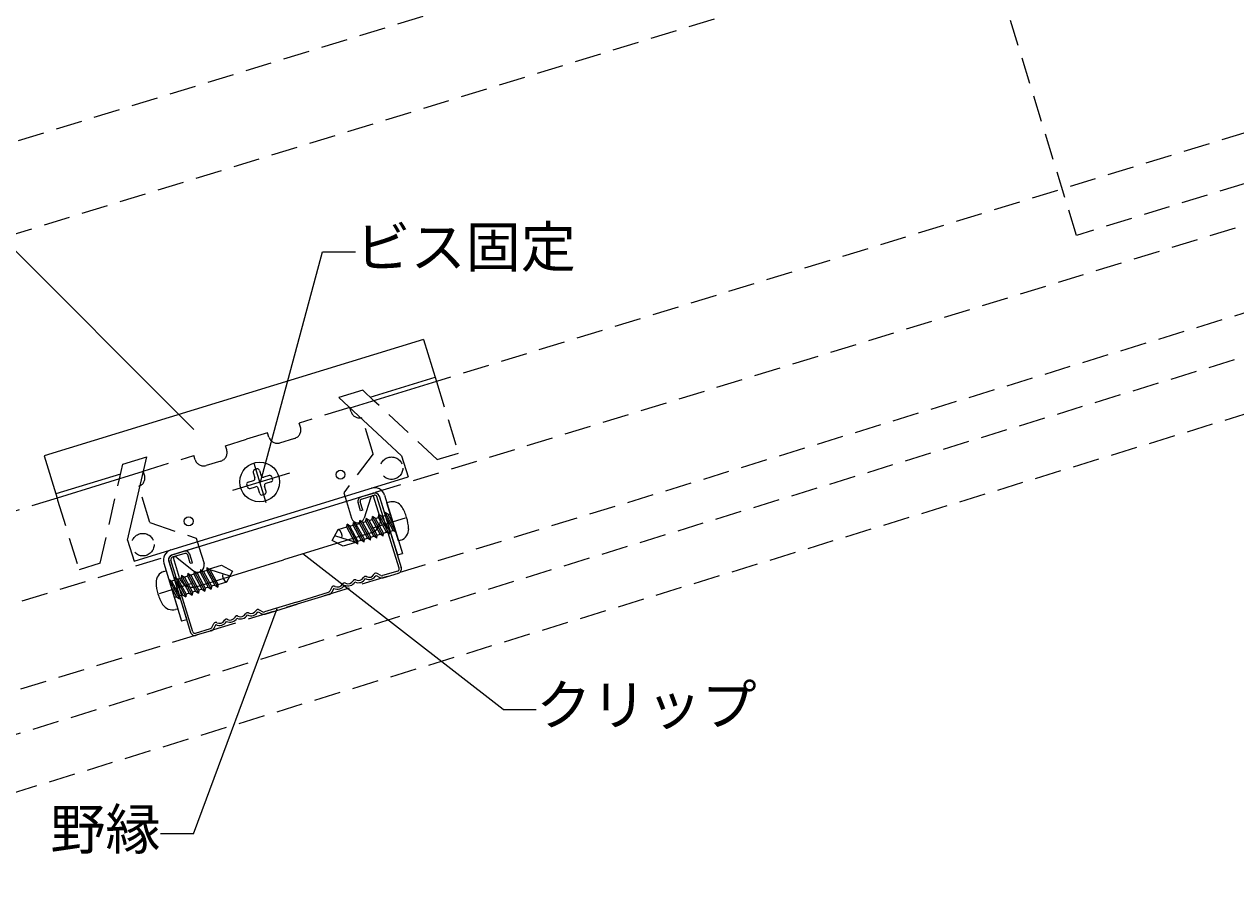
# Model space of a CAD drawing. Units: millimetres on the paper, with parts at other scales. Extents: x -195 to 195, y -140 to 138.
# Drawn here: x -63.4 to -8.4, y -97.3 to -58.5 of the extents above; entities that cross this region are included whole.
import ezdxf
from ezdxf.enums import TextEntityAlignment as Align

# ---------------------------------------------------------------- set-up
doc = ezdxf.new("R2010")
doc.units = ezdxf.units.MM
doc.linetypes.add('CHAIN1', pattern=[8, 5, -1, 1, -1])
doc.linetypes.add('DASHED1', pattern=[1.8, 1.2, -0.6])
for name, color, linetype, lineweight in [('3-0_中心線', 4, 'CHAIN1', 9), ('3-3_野縁', 2, 'Continuous', 25), ('3-6_文字', 7, 'Continuous', 18), ('3-9_躯体他', 4, 'DASHED1', 9), ('3-A_クリップ', 7, 'Continuous', 18), ('3-B_補強金具・金具・その他', 3, 'Continuous', 18), ('3-C_ビス・アンカーボルト', 2, 'Continuous', 25), ('3-D_パネル', 4, 'DASHED1', 9)]:
    doc.layers.add(name, color=color, linetype=linetype, lineweight=lineweight)
doc.styles.add('ＭＳ ゴシック', font='')
doc.styles.get('ＭＳ ゴシック').set_extended_font_data('MS Gothic')

msp = doc.modelspace()

# ---------------------------------------------------------------- linework, layer by layer
at = {"layer": '3-0_中心線'}
for p, q in [((-52.938, -78.363), (-52.391, -80.142)), ((-53.901, -79.589), (-51.31, -78.793)), ((-47.585, -81.309), (-46.056, -80.839)), ((-55.711, -83.807), (-57.241, -84.278))]:
    msp.add_line(p, q, dxfattribs=at)
at = {"layer": '3-3_野縁'}
for p, q in [((-48.096, -80.527), (-48.214, -80.145)), ((-48, -80.497), (-48.119, -80.115)), ((-48.083, -79.894), (-47.51, -79.717)), ((-48.053, -79.99), (-47.48, -79.812)), ((-46.348, -83.126), (-47.355, -79.878)), ((-47.259, -79.849), (-46.252, -83.096)), ((-48, -80.497), (-48.096, -80.527)), ((-56.095, -82.358), (-56.669, -82.533)), ((-56.802, -82.782), (-55.811, -86.035)), ((-55.715, -86.005), (-56.706, -82.753)), ((-56.065, -82.453), (-56.639, -82.628)), ((-55.824, -82.902), (-55.941, -82.52)), ((-55.728, -82.873), (-55.845, -82.491)), ((-55.824, -82.902), (-55.728, -82.873)), ((-47.399, -83.449), (-47.222, -83.542)), ((-47.175, -83.454), (-47.352, -83.36)), ((-46.414, -83.251), (-47.099, -83.461)), ((-47.07, -83.557), (-46.384, -83.346)), ((-49.399, -83.99), (-49.493, -84.166)), ((-49.311, -84.037), (-49.404, -84.213)), ((-51.002, -84.661), (-49.552, -84.215)), ((-49.522, -84.311), (-50.972, -84.757)), ((-52.752, -85.094), (-52.575, -85.188)), ((-52.705, -85.006), (-52.528, -85.1)), ((-51.002, -84.661), (-52.452, -85.107)), ((-52.423, -85.203), (-50.972, -84.757)), ((-54.845, -85.812), (-54.752, -85.635)), ((-54.663, -85.682), (-54.757, -85.859)), ((-55.59, -86.072), (-54.904, -85.861)), ((-54.875, -85.956), (-55.56, -86.167))]:
    msp.add_line(p, q, dxfattribs=at)
for centre, radius, start, end in [((-48.023, -80.086), 0.2, 107.2324, 197.2324), ((-48.023, -80.086), 0.1, 107.2324, 197.2324), ((-47.45, -79.908), 0.2, 17.2324, 107.2324), ((-47.45, -79.908), 0.1, 17.2324, 107.2324), ((-56.036, -82.549), 0.2, 16.9464, 106.9464), ((-56.61, -82.724), 0.2, 106.9464, 196.9464), ((-56.61, -82.724), 0.1, 106.9464, 196.9464), ((-56.036, -82.549), 0.1, 16.9464, 106.9464), ((-47.877, -83.596), 0.1, 63.4866, 160.2195), ((-47.877, -83.596), 0.1, 62.0894, 150.6922), ((-47.715, -83.271), 0.362, 243.4866, 330.6922), ((-47.715, -83.271), 0.263, 243.4866, 330.6922), ((-47.399, -83.449), 0.1, 62.0894, 150.6922), ((-47.129, -83.366), 0.1, 242.0894, 287.0894), ((-46.443, -83.155), 0.1, 284.7084, 17.2324), ((-46.443, -83.155), 0.2, 284.7084, 17.2324), ((-49.311, -84.037), 0.1, 63.4866, 160.2195), ((-49.311, -84.037), 0.1, 53.9593, 150.6922), ((-49.149, -83.712), 0.362, 243.4866, 330.6922), ((-49.149, -83.712), 0.263, 243.4866, 330.6922), ((-48.833, -83.89), 0.1, 63.4866, 160.2195), ((-48.833, -83.89), 0.1, 62.0894, 150.6922), ((-48.671, -83.565), 0.362, 243.4866, 330.6922), ((-48.671, -83.565), 0.263, 243.4866, 330.6922), ((-48.355, -83.743), 0.1, 63.4866, 160.2195), ((-48.355, -83.743), 0.1, 62.0894, 150.6922), ((-48.193, -83.418), 0.362, 243.4866, 330.6922), ((-48.193, -83.418), 0.263, 243.4866, 330.6922), ((-47.129, -83.366), 0.2, 242.0894, 287.0894), ((-49.581, -84.12), 0.1, 287.0894, 332.0894), ((-49.581, -84.12), 0.2, 287.0894, 332.0894), ((-53.23, -85.241), 0.1, 63.4866, 152.0894), ((-53.23, -85.241), 0.1, 53.9593, 150.6922), ((-53.068, -84.917), 0.362, 243.4866, 330.6922), ((-53.068, -84.917), 0.263, 243.4866, 330.6922), ((-52.752, -85.094), 0.1, 63.4866, 160.2195), ((-52.752, -85.094), 0.1, 53.9593, 150.6922), ((-52.481, -85.011), 0.1, 242.0894, 287.0894), ((-54.663, -85.682), 0.1, 63.4866, 152.0894), ((-54.502, -85.358), 0.362, 243.4866, 330.6922), ((-54.502, -85.358), 0.263, 243.4866, 330.6922), ((-54.185, -85.535), 0.1, 63.4866, 152.0894), ((-54.185, -85.535), 0.1, 53.9593, 150.6922), ((-54.024, -85.211), 0.362, 243.4866, 330.6922), ((-54.024, -85.211), 0.263, 243.4866, 330.6922), ((-53.708, -85.388), 0.1, 63.4866, 152.0894), ((-53.708, -85.388), 0.1, 53.9593, 150.6922), ((-53.546, -85.064), 0.362, 243.4866, 330.6922), ((-53.546, -85.064), 0.263, 243.4866, 330.6922), ((-52.481, -85.011), 0.2, 242.0894, 287.0894), ((-55.619, -85.976), 0.2, 196.9464, 289.4704), ((-55.619, -85.976), 0.1, 196.9464, 289.4704), ((-54.934, -85.765), 0.1, 287.0894, 332.0894), ((-54.934, -85.765), 0.2, 287.0894, 332.0894)]:
    msp.add_arc(centre, radius, start, end, dxfattribs=at)
at = {"layer": '3-6_文字'}
for p, q in [((-70.167, -62.322), (-55.658, -76.831)), ((-41.631, -89.535), (-50.719, -82.477)), ((-55.672, -95.174), (-51.878, -84.956)), ((-41.631, -89.535), (-40.131, -89.535)), ((-55.672, -95.174), (-57.172, -95.174))]:
    msp.add_line(p, q, dxfattribs=at)
msp.add_lwpolyline([(-52.632, -79.217), (-49.833, -68.771), (-48.333, -68.771)], dxfattribs=at)
at = {"layer": '3-9_躯体他'}
for p, q in [((-15.621, -68.03), (-29.903, -21.576)), ((25.261, -36.42), (-85.073, -70.341)), ((26.436, -40.244), (-83.898, -74.165)), ((29.962, -51.714), (-44.662, -74.656)), ((31.138, -55.537), (-48.744, -80.096)), ((17.834, -57.744), (-15.621, -68.03)), ((-61.867, -79.946), (-80.372, -85.635)), ((-55.435, -82.153), (-79.196, -89.458))]:
    msp.add_line(p, q, dxfattribs=at)
at = {"layer": '3-A_クリップ', "linetype": 'DASHED1'}
for p, q in [((-48.588, -75.838), (-50.882, -76.543)), ((-48.529, -76.029), (-48.588, -75.838)), ((-47.524, -77.938), (-48.029, -76.294)), ((-50.823, -76.734), (-50.882, -76.543)), ((-54.228, -77.571), (-53.272, -77.278)), ((-52.316, -76.984), (-53.272, -77.278)), ((-52.257, -77.175), (-52.316, -76.984)), ((-51.757, -77.44), (-51.088, -77.234)), ((-57.955, -78.717), (-55.661, -78.012)), ((-55.603, -78.203), (-55.661, -78.012)), ((-54.169, -77.763), (-54.228, -77.571)), ((-47.524, -77.938), (-48.863, -79.709)), ((-54.434, -78.262), (-55.103, -78.468)), ((-57.897, -78.909), (-57.955, -78.717)), ((-57.656, -81.053), (-58.161, -79.408)), ((-48.863, -79.709), (-48.744, -80.096)), ((-57.656, -81.053), (-55.553, -81.766)), ((-55.553, -81.766), (-55.435, -82.153))]:
    msp.add_line(p, q, dxfattribs=at)
at = {"layer": '3-A_クリップ'}
for p, q in [((-48.744, -80.096), (-48.51, -80.856)), ((-47.653, -79.951), (-47.937, -80.858)), ((-47.227, -80.776), (-47.508, -79.863)), ((-47.624, -81.525), (-51.591, -82.745)), ((-55.435, -82.153), (-55.201, -82.913)), ((-56.307, -83.567), (-56.588, -82.655)), ((-56.418, -82.646), (-55.674, -83.236)), ((-55.558, -83.964), (-51.591, -82.745))]:
    msp.add_line(p, q, dxfattribs=at)
at = {"layer": '3-A_クリップ', "linetype": 'DASHED1'}
for centre, start, end in [((-48.147, -75.911), 197.0894, 287.0894), ((-51.206, -76.852), 287.0894, 17.0894), ((-51.875, -77.057), 197.0894, 287.0894), ((-54.551, -77.88), 287.0894, 17.0894), ((-55.22, -78.086), 197.0894, 287.0894), ((-58.279, -79.026), 287.0894, 17.0894)]:
    msp.add_arc(centre, 0.4, start, end, dxfattribs=at)
at = {"layer": '3-A_クリップ'}
for centre, radius, start, end in [((-47.462, -80.011), 0.2, 121.5669, 162.6065), ((-47.546, -79.875), 0.04, 17.0894, 121.5669), ((-47.8, -80.952), 0.6, 287.0894, 17.0894), ((-48.223, -80.768), 0.3, 197.0894, 342.6065), ((-56.55, -82.643), 0.04, 92.6119, 197.0894), ((-56.543, -82.803), 0.2, 51.5723, 92.6119), ((-55.488, -83.001), 0.3, 231.5723, 17.0894), ((-55.734, -83.391), 0.6, 197.0894, 287.0894)]:
    msp.add_arc(centre, radius, start, end, dxfattribs=at)
at = {"layer": '3-B_補強金具・金具・その他'}
for p, q in [((-45.25, -72.745), (-62.455, -78.034)), ((-45.25, -72.745), (-44.662, -74.656)), ((-44.662, -74.656), (-48.581, -75.861)), ((-47.662, -75.371), (-44.72, -74.467)), ((-48.002, -75.055), (-49.082, -75.388)), ((-47.494, -75.527), (-48.002, -75.055)), ((-46.24, -78.029), (-49.082, -75.388)), ((-62.455, -78.034), (-61.867, -79.946)), ((-46.24, -78.029), (-45.947, -78.985)), ((-59.035, -79.075), (-58.88, -78.4)), ((-58.88, -78.4), (-57.8, -78.068)), ((-58.666, -81.849), (-57.8, -78.068)), ((-58.984, -78.852), (-61.925, -79.756)), ((-57.954, -78.743), (-61.867, -79.946)), ((-58.373, -82.805), (-45.947, -78.985)), ((-56.639, -82.523), (-47.539, -79.726)), ((-47.239, -79.885), (-46.428, -82.523)), ((-47.01, -79.814), (-46.199, -82.452)), ((-58.666, -81.849), (-58.373, -82.805)), ((-57.027, -82.894), (-56.216, -85.532)), ((-56.798, -82.823), (-55.987, -85.461)), ((-46.428, -82.523), (-46.199, -82.452)), ((-55.987, -85.461), (-56.216, -85.532))]:
    msp.add_line(p, q, dxfattribs=at)
at = {"layer": '3-B_補強金具・金具・その他', "linetype": 'DASHED1'}
for p, q in [((-44.662, -74.656), (-43.663, -77.906)), ((-44.619, -78.2), (-47.494, -75.527)), ((-44.619, -78.2), (-43.663, -77.906)), ((-59.912, -82.902), (-59.035, -79.075)), ((-59.912, -82.902), (-60.868, -83.196))]:
    msp.add_line(p, q, dxfattribs=at)
msp.add_lwpolyline([(-61.867, -79.946), (-61.84, -80.035), (-60.868, -83.196)], dxfattribs=at)
for centre in [(-46.696, -78.588), (-57.975, -82.055)]:
    msp.add_circle(centre, 0.51, dxfattribs=at)
at = {"layer": '3-B_補強金具・金具・その他'}
for centre in [(-49.012, -78.881), (-55.895, -80.997)]:
    msp.add_circle(centre, 0.2, dxfattribs=at)
for centre, radius, start, end in [((-47.469, -79.955), 0.48, 17.0894, 107.0894), ((-47.469, -79.955), 0.24, 17.0894, 107.0894), ((-56.568, -82.753), 0.48, 107.0894, 197.0894), ((-56.568, -82.753), 0.24, 107.0894, 197.0894)]:
    msp.add_arc(centre, radius, start, end, dxfattribs=at)
at = {"layer": '3-C_ビス・アンカーボルト'}
for p, q in [((-52.967, -78.779), (-52.894, -79.018)), ((-52.901, -78.654), (-52.853, -78.639)), ((-52.805, -78.625), (-52.853, -78.639)), ((-52.68, -78.691), (-52.607, -78.93)), ((-52.243, -78.922), (-52.482, -78.996)), ((-52.118, -78.989), (-52.103, -79.036)), ((-52.089, -79.084), (-52.103, -79.036)), ((-53.265, -79.341), (-53.25, -79.389)), ((-53.236, -79.437), (-53.25, -79.389)), ((-53.199, -79.216), (-52.96, -79.143)), ((-53.111, -79.503), (-52.872, -79.43)), ((-52.673, -79.735), (-52.747, -79.496)), ((-52.386, -79.647), (-52.46, -79.408)), ((-52.155, -79.209), (-52.394, -79.283)), ((-52.548, -79.801), (-52.5, -79.786)), ((-52.453, -79.772), (-52.5, -79.786)), ((-46.809, -80.129), (-46.904, -80.158)), ((-46.375, -81.879), (-46.904, -80.158)), ((-47.569, -80.912), (-47.557, -80.777)), ((-47.072, -81.674), (-47.557, -80.777)), ((-47.28, -80.823), (-47.267, -80.688)), ((-46.782, -81.585), (-47.267, -80.688)), ((-47.134, -80.778), (-47.267, -80.688)), ((-47.134, -80.778), (-46.99, -80.734)), ((-46.77, -81.451), (-47.134, -80.778)), ((-46.99, -80.734), (-46.978, -80.599)), ((-46.626, -81.407), (-46.99, -80.734)), ((-46.493, -81.496), (-46.978, -80.599)), ((-46.844, -80.689), (-46.978, -80.599)), ((-48.728, -81.268), (-48.715, -81.133)), ((-48.23, -82.031), (-48.715, -81.133)), ((-48.582, -81.223), (-48.438, -81.179)), ((-48.438, -81.179), (-48.426, -81.044)), ((-47.941, -81.941), (-48.426, -81.044)), ((-48.292, -81.134), (-48.149, -81.09)), ((-48.149, -81.09), (-48.136, -80.955)), ((-47.651, -81.852), (-48.136, -80.955)), ((-48.002, -81.045), (-47.859, -81.001)), ((-47.859, -81.001), (-47.847, -80.866)), ((-47.361, -81.763), (-47.847, -80.866)), ((-47.713, -80.956), (-47.569, -80.912)), ((-47.423, -80.867), (-47.28, -80.823)), ((-46.916, -81.496), (-47.28, -80.823)), ((-48.364, -81.941), (-49.273, -81.655)), ((-48.218, -81.896), (-48.074, -81.852)), ((-47.941, -81.941), (-47.928, -81.807)), ((-47.928, -81.807), (-47.785, -81.763)), ((-47.651, -81.852), (-47.639, -81.718)), ((-47.639, -81.718), (-47.495, -81.674)), ((-47.361, -81.763), (-47.349, -81.629)), ((-47.349, -81.629), (-47.206, -81.585)), ((-47.072, -81.674), (-47.059, -81.54)), ((-47.059, -81.54), (-46.916, -81.496)), ((-46.782, -81.585), (-46.916, -81.496)), ((-46.782, -81.585), (-46.77, -81.451)), ((-46.77, -81.451), (-46.626, -81.407)), ((-46.493, -81.496), (-46.626, -81.407)), ((-46.28, -81.849), (-46.375, -81.879)), ((-48.23, -82.031), (-48.218, -81.896)), ((-57.017, -83.267), (-56.921, -83.238)), ((-56.921, -83.238), (-56.392, -84.958)), ((-56.514, -83.531), (-56.527, -83.666)), ((-56.514, -83.531), (-56.029, -84.428)), ((-56.514, -83.531), (-56.381, -83.621)), ((-56.225, -83.442), (-56.237, -83.577)), ((-56.225, -83.442), (-55.74, -84.339)), ((-55.948, -83.488), (-56.091, -83.532)), ((-55.935, -83.353), (-55.948, -83.488)), ((-55.935, -83.353), (-55.45, -84.25)), ((-55.658, -83.399), (-55.801, -83.443)), ((-55.645, -83.264), (-55.658, -83.399)), ((-55.645, -83.264), (-55.16, -84.161)), ((-55.368, -83.31), (-55.512, -83.354)), ((-55.356, -83.175), (-55.368, -83.31)), ((-55.356, -83.175), (-54.871, -84.072)), ((-55.079, -83.221), (-55.222, -83.265)), ((-55.066, -83.086), (-55.079, -83.221)), ((-55.066, -83.086), (-54.581, -83.983)), ((-54.933, -83.176), (-54.024, -83.462)), ((-56.804, -83.62), (-56.319, -84.517)), ((-56.804, -83.62), (-56.67, -83.71)), ((-56.527, -83.666), (-56.67, -83.71)), ((-56.67, -83.71), (-56.306, -84.383)), ((-56.527, -83.666), (-56.163, -84.339)), ((-56.237, -83.577), (-56.381, -83.621)), ((-56.381, -83.621), (-56.017, -84.294)), ((-55.294, -84.071), (-55.438, -84.116)), ((-55.148, -84.027), (-55.16, -84.161)), ((-55.005, -83.982), (-55.148, -84.027)), ((-54.858, -83.937), (-54.871, -84.072)), ((-54.715, -83.893), (-54.858, -83.937)), ((-54.569, -83.848), (-54.581, -83.983)), ((-56.453, -84.428), (-56.319, -84.517)), ((-56.306, -84.383), (-56.319, -84.517)), ((-56.163, -84.339), (-56.306, -84.383)), ((-56.163, -84.339), (-56.029, -84.428)), ((-56.017, -84.294), (-56.029, -84.428)), ((-55.873, -84.25), (-56.017, -84.294)), ((-55.727, -84.205), (-55.74, -84.339)), ((-55.584, -84.16), (-55.727, -84.205)), ((-55.438, -84.116), (-55.45, -84.25)), ((-56.488, -84.988), (-56.392, -84.958))]:
    msp.add_line(p, q, dxfattribs=at)
for points in [[(-47.059, -81.54), (-47.423, -80.867), (-47.557, -80.777)], [(-46.605, -81.131), (-46.844, -80.689), (-46.75, -80.66)], [(-48.337, -81.959), (-48.882, -82.126), (-49.382, -81.862), (-49.117, -81.362), (-48.725, -81.241)], [(-48.23, -82.031), (-48.364, -81.941), (-48.728, -81.268)], [(-48.218, -81.896), (-48.582, -81.223), (-48.715, -81.133)], [(-47.941, -81.941), (-48.074, -81.852), (-48.438, -81.179)], [(-47.928, -81.807), (-48.292, -81.134), (-48.426, -81.044)], [(-47.651, -81.852), (-47.785, -81.763), (-48.149, -81.09)], [(-47.639, -81.718), (-48.002, -81.045), (-48.136, -80.955)], [(-47.361, -81.763), (-47.495, -81.674), (-47.859, -81.001)], [(-47.349, -81.629), (-47.713, -80.956), (-47.847, -80.866)], [(-47.072, -81.674), (-47.206, -81.585), (-47.569, -80.912)], [(-56.225, -83.442), (-56.091, -83.532), (-55.727, -84.205)], [(-55.948, -83.488), (-55.584, -84.16), (-55.45, -84.25)], [(-55.935, -83.353), (-55.801, -83.443), (-55.438, -84.116)], [(-55.658, -83.399), (-55.294, -84.071), (-55.16, -84.161)], [(-55.645, -83.264), (-55.512, -83.354), (-55.148, -84.027)], [(-55.368, -83.31), (-55.005, -83.982), (-54.871, -84.072)], [(-55.356, -83.175), (-55.222, -83.265), (-54.858, -83.937)], [(-55.079, -83.221), (-54.715, -83.893), (-54.581, -83.983)], [(-55.066, -83.086), (-54.933, -83.176), (-54.569, -83.848)], [(-54.959, -83.158), (-54.414, -82.99), (-53.914, -83.255), (-54.179, -83.755), (-54.571, -83.875)], [(-56.691, -83.986), (-56.453, -84.428), (-56.547, -84.457)], [(-56.237, -83.577), (-55.873, -84.25), (-55.74, -84.339)]]:
    msp.add_lwpolyline(points, dxfattribs=at)
msp.add_circle((-52.677, -79.213), 0.9, dxfattribs=at)
for centre, radius, start, end in [((-52.872, -78.75), 0.1, 107.0894, 197.0894), ((-52.989, -79.047), 0.1, 287.0894, 17.0894), ((-52.776, -78.72), 0.1, 17.0894, 107.0894), ((-52.511, -78.9), 0.1, 197.0894, 287.0894), ((-52.214, -79.018), 0.1, 17.0894, 107.0894), ((-52.184, -79.114), 0.1, 287.0894, 17.0894), ((-53.169, -79.312), 0.1, 107.0894, 197.0894), ((-53.14, -79.408), 0.1, 197.0894, 287.0894), ((-52.842, -79.525), 0.1, 17.0894, 107.0894), ((-52.364, -79.378), 0.1, 107.0894, 197.0894), ((-52.482, -79.676), 0.1, 287.0894, 17.0894), ((-52.578, -79.705), 0.1, 197.0894, 287.0894), ((-46.658, -80.619), 0.513, 30.9855, 107.0894), ((-48.04, -81.449), 2.125, 17.0894, 30.9855), ((-46.43, -81.359), 0.513, 287.0894, 3.1934), ((-48.04, -81.449), 2.125, 3.1934, 17.0894), ((-49.273, -81.655), 0.332, 342.537, 62.0894), ((-56.866, -83.757), 0.513, 107.0894, 183.1934), ((-54.024, -83.462), 0.332, 162.537, 242.0894), ((-55.257, -83.668), 2.125, 183.1934, 197.0894), ((-55.257, -83.668), 2.125, 197.0894, 210.9855), ((-56.639, -84.498), 0.513, 210.9855, 287.0894)]:
    msp.add_arc(centre, radius, start, end, dxfattribs=at)
at = {"layer": '3-D_パネル'}
for p, q in [((32.255, -59.17), (-78.079, -93.09)), ((32.813, -60.986), (-77.521, -94.907)), ((33.548, -63.375), (-76.786, -97.296))]:
    msp.add_line(p, q, dxfattribs=at)

# ---------------------------------------------------------------- texts
at = {"layer": '3-6_文字', "style": 'ＭＳ ゴシック'}
for s, p in [('ビス固定', (-48.333, -70.021)), ('クリップ', (-40.131, -90.785)), ('野縁', (-62.172, -96.424))]:
    msp.add_text(s, height=1.833, dxfattribs=at).set_placement(p, align=Align.BOTTOM_LEFT)

doc.saveas('drawing.dxf')
